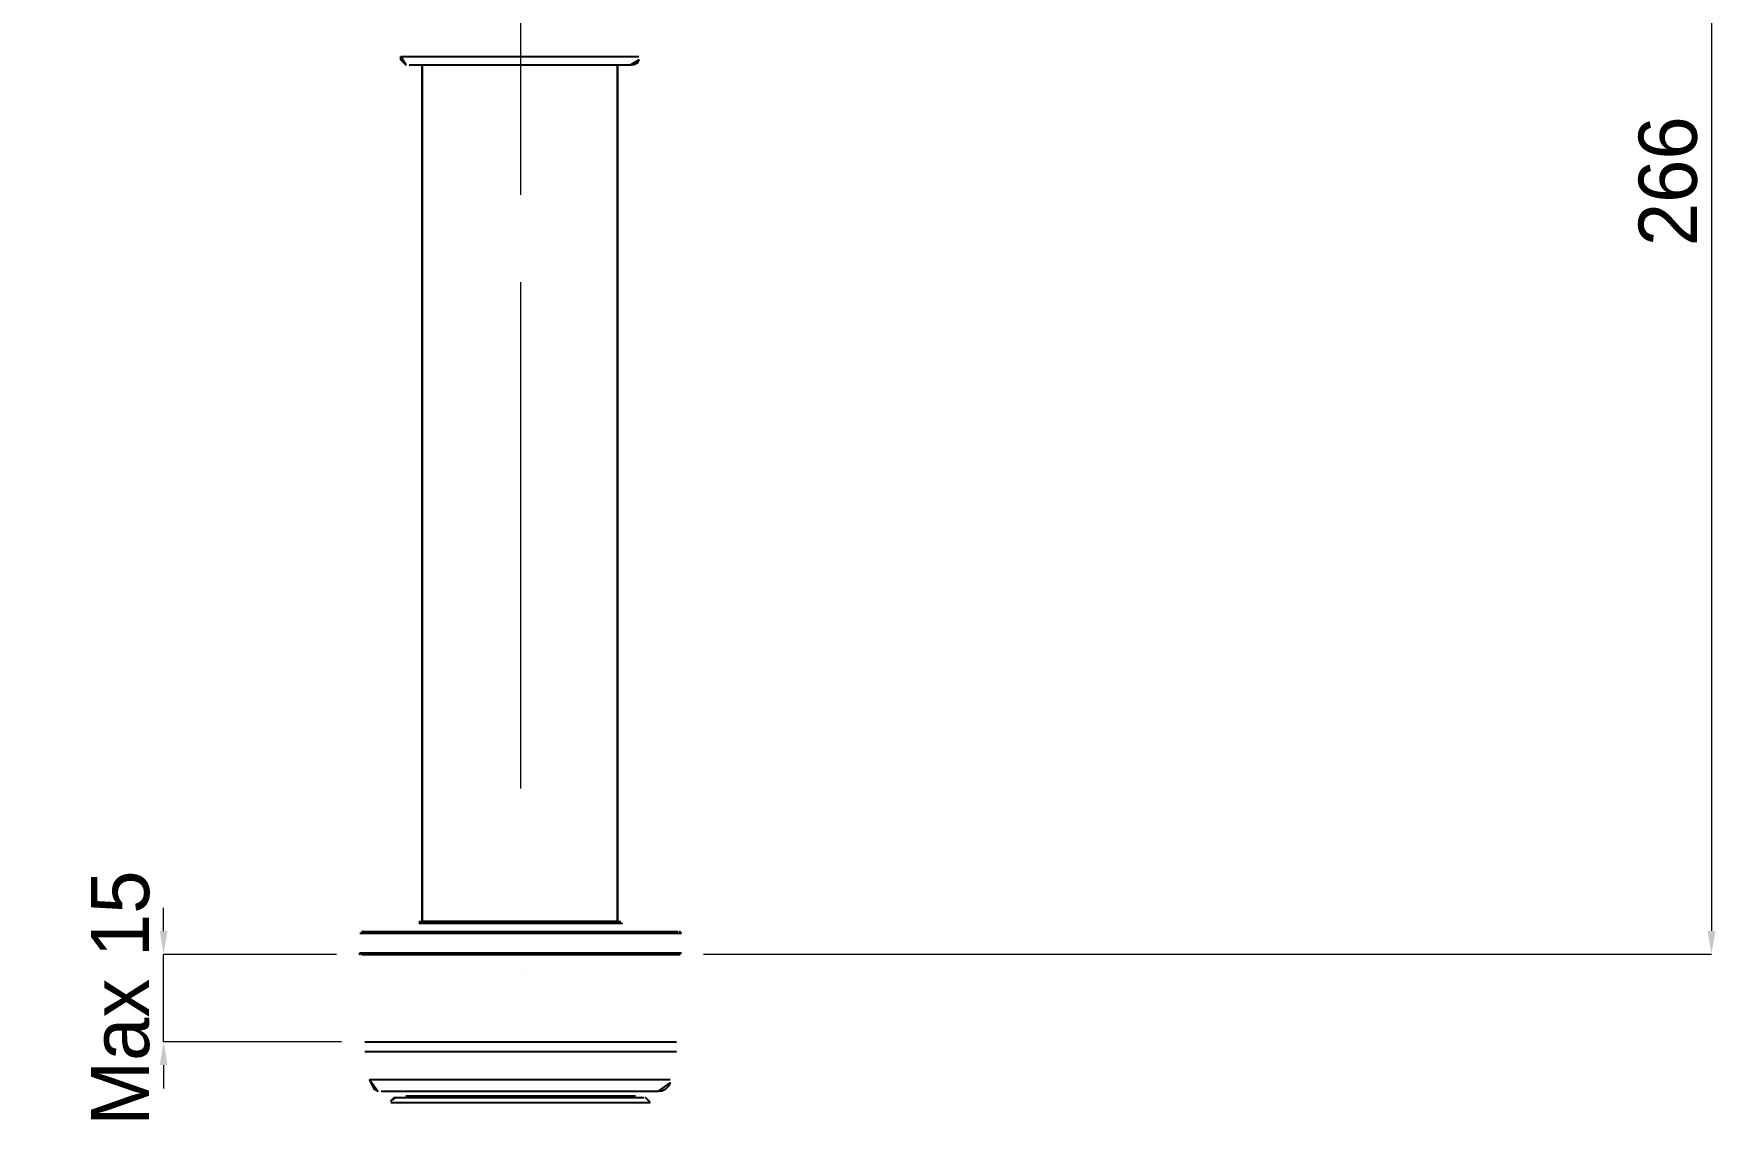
# Model space of a CAD drawing. Extents: x 16296671794 to 16296672922, y -37409618160 to -37409617334.
# Drawn here: x 16296672351.9 to 16296672640.9, y -37409617855.9 to -37409617669.3 of the extents above; entities that cross this region are included whole.
import ezdxf

# ---------------------------------------------------------------- set-up
doc = ezdxf.new("R2010")
doc.units = 0
doc.header["$LTSCALE"] = 10
doc.header["$MEASUREMENT"] = 0
doc.header["$PDMODE"] = 3
doc.header["$PDSIZE"] = -10
doc.linetypes.add('ACAD_ISO08W100', pattern=[36, 24, -3, 6, -3])
doc.layers.get('0').update_dxf_attribs({"linetype": 'CONTINUOUS'})
doc.layers.get('DEFPOINTS').update_dxf_attribs({"linetype": 'CONTINUOUS'})
doc.layers.add('中心线', color=1, linetype='ACAD_ISO08W100', lineweight=20)
doc.styles.add('Daelim Dimension', font='')
doc.styles.get('Daelim Dimension').set_extended_font_data('나눔고딕')
doc.dimstyles.new('DEFAULT', dxfattribs={"dimscale": 2, "dimtxt": 2, "dimasz": 2, "dimexe": 0, "dimexo": 2, "dimgap": 1, "dimtad": 1, "dimdec": 1, "dimzin": 9, "dimdsep": 46, "dimtxsty": 'Daelim Dimension', "dimcen": 0.5, "dimclrd": 252, "dimclre": 252, "dimclrt": 3, "dimadec": 1, "dimazin": 0, "dimtfac": 1, "dimtdec": 1, "dimtix": 1, "dimtmove": 0, "dimatfit": 3, "dimfxl": 1, "dimtolj": 1, "dimtzin": 1, "dimlwd": 9, "dimlwe": 9, "dimarcsym": 0})

# ---------------------------------------------------------------- blocks, each defined once
blk = doc.blocks.new('*D25')
at = {"color": 5, "lineweight": 9, "ltscale": 0.5, "transparency": 16777216}
for p, q in [((16296672625.2921, -37409617561.9194), (16296672640.19064, -37409617561.9194)), ((16296672640.19064, -37409617565.9194), (16296672640.19064, -37409617823.48227)), ((16296672466.96469, -37409617827.48227), (16296672640.19064, -37409617827.48227))]:
    blk.add_line(p, q, dxfattribs=at)
at = {"color": 5, "ltscale": 0.5, "transparency": 16777216}
for points in [[(16296672639.52397, -37409617565.9194), (16296672640.8573, -37409617565.9194), (16296672640.19064, -37409617561.9194)], [(16296672639.52397, -37409617823.48227), (16296672640.8573, -37409617823.48227), (16296672640.19064, -37409617827.48227)]]:
    blk.add_solid(points, dxfattribs=at)
at = {"layer": 'DEFPOINTS', "color": 0, "ltscale": 0.5, "transparency": 16777216}
for p in [(16296672621.2921, -37409617561.9194), (16296672462.96469, -37409617827.48227), (16296672640.19064, -37409617827.48227)]:
    blk.add_point(p, dxfattribs=at)
at = {"color": 7, "ltscale": 0.5, "transparency": 16777216, "insert": (16296672632.74715, -37409617694.70084), "char_height": 10, "attachment_point": 5, "rotation": 90, "style": 'Daelim Dimension'}
blk.add_mtext('\\A1;266', dxfattribs=at)
blk = doc.blocks.new('*D26')
at = {"color": 5, "lineweight": 9, "ltscale": 0.5, "transparency": 16777216}
for p, q in [((16296672374.21312, -37409617823.523), (16296672374.21312, -37409617819.523)), ((16296672403.92608, -37409617827.523), (16296672374.21312, -37409617827.523)), ((16296672374.21312, -37409617842.533), (16296672374.21312, -37409617827.523)), ((16296672404.77066, -37409617842.533), (16296672374.21312, -37409617842.533)), ((16296672374.21312, -37409617846.533), (16296672374.21312, -37409617850.533))]:
    blk.add_line(p, q, dxfattribs=at)
at = {"color": 5, "ltscale": 0.5, "transparency": 16777216}
for points in [[(16296672373.54645, -37409617823.523), (16296672374.87979, -37409617823.523), (16296672374.21312, -37409617827.523)], [(16296672373.54645, -37409617846.533), (16296672374.87979, -37409617846.533), (16296672374.21312, -37409617842.533)]]:
    blk.add_solid(points, dxfattribs=at)
at = {"layer": 'DEFPOINTS', "color": 0, "ltscale": 0.5, "transparency": 16777216}
for p in [(16296672374.21312, -37409617827.523), (16296672407.92608, -37409617827.523), (16296672408.77066, -37409617842.533)]:
    blk.add_point(p, dxfattribs=at)
at = {"color": 7, "ltscale": 0.5, "transparency": 16777216, "insert": (16296672366.79109, -37409617835.028), "char_height": 10, "attachment_point": 5, "rotation": 90, "style": 'Daelim Dimension'}
blk.add_mtext('\\A1;Max 15', dxfattribs=at)

msp = doc.modelspace()

# ---------------------------------------------------------------- linework, layer by layer
for points in [[(16296672414.97673, -37409617673.293381), (16296672414.97673, -37409617673.293381), (16296672414.4116, -37409617665.398132), (16296672414.4116, -37409617665.398132)], [(16296672414.97673, -37409617673.293381), (16296672414.97673, -37409617673.293381), (16296672455.871981, -37409617673.293381), (16296672455.871981, -37409617673.293381)], [(16296672435.56666, -37409617674.139008), (16296672435.56666, -37409617674.139008), (16296672435.56666, -37409617641.712379), (16296672435.56666, -37409617641.712379)], [(16296672455.871981, -37409617673.293381), (16296672455.871981, -37409617673.293381), (16296672456.437099, -37409617665.398132), (16296672456.437099, -37409617665.398132)], [(16296672416.38748, -37409617674.704132), (16296672416.38748, -37409617674.704132), (16296672454.463289, -37409617674.704132), (16296672454.463289, -37409617674.704132)], [(16296672418.64385, -37409617821.886192), (16296672418.64385, -37409617821.886192), (16296672418.64385, -37409617674.704132), (16296672418.64385, -37409617674.704132)], [(16296672418.64385, -37409617674.704132), (16296672418.64385, -37409617674.704132), (16296672418.64385, -37409617821.886192), (16296672418.64385, -37409617821.886192)], [(16296672452.206909, -37409617821.886192), (16296672452.206909, -37409617821.886192), (16296672452.206909, -37409617674.704132), (16296672452.206909, -37409617674.704132)], [(16296672452.206909, -37409617674.704132), (16296672452.206909, -37409617674.704132), (16296672452.206909, -37409617821.886192), (16296672452.206909, -37409617821.886192)], [(16296672435.56666, -37409617738.990196), (16296672435.56666, -37409617738.990196), (16296672435.56666, -37409617732.503632), (16296672435.56666, -37409617732.503632)], [(16296672435.56666, -37409617777.897186), (16296672435.56666, -37409617777.897186), (16296672435.56666, -37409617745.474693), (16296672435.56666, -37409617745.474693)], [(16296672435.56666, -37409617790.868263), (16296672435.56666, -37409617790.868263), (16296672435.56666, -37409617784.383759), (16296672435.56666, -37409617784.383759)], [(16296672418.07873, -37409617821.886192), (16296672418.07873, -37409617821.886192), (16296672452.772039, -37409617821.886192), (16296672452.772039, -37409617821.886192)], [(16296672452.206909, -37409617821.886192), (16296672452.206909, -37409617821.886192), (16296672418.64385, -37409617821.886192), (16296672418.64385, -37409617821.886192)], [(16296672407.925039, -37409617823.857941), (16296672407.925039, -37409617823.857941), (16296672463.20623, -37409617823.857941), (16296672463.20623, -37409617823.857941)], [(16296672408.2076, -37409617823.577454), (16296672408.2076, -37409617823.577454), (16296672418.07873, -37409617822.166687), (16296672418.07873, -37409617822.166687)], [(16296672408.2076, -37409617823.577454), (16296672408.2076, -37409617823.577454), (16296672418.07873, -37409617822.166687), (16296672418.07873, -37409617822.166687)], [(16296672408.2076, -37409617823.577454), (16296672408.2076, -37409617823.577454), (16296672462.6411, -37409617823.577454), (16296672462.6411, -37409617823.577454)], [(16296672408.2076, -37409617823.577454), (16296672408.2076, -37409617823.577454), (16296672407.925039, -37409617823.857941), (16296672407.925039, -37409617823.857941)], [(16296672418.07873, -37409617822.166687), (16296672418.07873, -37409617822.166687), (16296672418.07873, -37409617821.886192), (16296672418.07873, -37409617821.886192)], [(16296672418.07873, -37409617822.166687), (16296672418.07873, -37409617822.166687), (16296672453.05254, -37409617822.166687), (16296672453.05254, -37409617822.166687)], [(16296672453.05254, -37409617822.166687), (16296672453.05254, -37409617822.166687), (16296672452.772039, -37409617821.886192), (16296672452.772039, -37409617821.886192)], [(16296672462.6411, -37409617823.577454), (16296672462.6411, -37409617823.577454), (16296672453.05254, -37409617822.166687), (16296672453.05254, -37409617822.166687)], [(16296672462.6411, -37409617823.577454), (16296672462.6411, -37409617823.577454), (16296672453.05254, -37409617822.166687), (16296672453.05254, -37409617822.166687)], [(16296672407.925039, -37409617827.242508), (16296672407.925039, -37409617827.242508), (16296672407.925039, -37409617823.857941), (16296672407.925039, -37409617823.857941)], [(16296672407.925039, -37409617827.242508), (16296672407.925039, -37409617827.242508), (16296672407.925039, -37409617823.857941), (16296672407.925039, -37409617823.857941)], [(16296672407.925039, -37409617827.242508), (16296672407.925039, -37409617827.242508), (16296672463.20623, -37409617827.242508), (16296672463.20623, -37409617827.242508)], [(16296672408.2076, -37409617827.523003), (16296672408.2076, -37409617827.523003), (16296672462.6411, -37409617827.523003), (16296672462.6411, -37409617827.523003)], [(16296672419.208981, -37409617827.523003), (16296672419.208981, -37409617827.523003), (16296672419.208981, -37409617842.532997), (16296672419.208981, -37409617842.532997)], [(16296672451.922291, -37409617827.523003), (16296672451.922291, -37409617827.523003), (16296672451.922291, -37409617842.532997), (16296672451.922291, -37409617842.532997)], [(16296672463.20623, -37409617827.242508), (16296672463.20623, -37409617827.242508), (16296672463.20623, -37409617823.857941), (16296672463.20623, -37409617823.857941)], [(16296672463.20623, -37409617827.242508), (16296672463.20623, -37409617827.242508), (16296672463.20623, -37409617823.857941), (16296672463.20623, -37409617823.857941)], [(16296672408.77066, -37409617842.532997), (16296672408.77066, -37409617842.532997), (16296672462.3606, -37409617842.532997), (16296672462.3606, -37409617842.532997)], [(16296672408.77066, -37409617844.224258), (16296672408.77066, -37409617844.224258), (16296672462.3606, -37409617844.224258), (16296672462.3606, -37409617844.224258)], [(16296672408.77066, -37409617844.224258), (16296672408.77066, -37409617844.224258), (16296672408.77066, -37409617842.532997), (16296672408.77066, -37409617842.532997)], [(16296672408.77066, -37409617844.224258), (16296672408.77066, -37409617844.224258), (16296672408.77066, -37409617842.532997), (16296672408.77066, -37409617842.532997)], [(16296672409.335791, -37409617844.224258), (16296672409.335791, -37409617844.224258), (16296672409.616289, -37409617849.015442), (16296672409.616289, -37409617849.015442)], [(16296672461.51498, -37409617844.224258), (16296672461.51498, -37409617844.224258), (16296672461.23035, -37409617849.015442), (16296672461.23035, -37409617849.015442)], [(16296672462.3606, -37409617844.224258), (16296672462.3606, -37409617844.224258), (16296672462.3606, -37409617842.532997), (16296672462.3606, -37409617842.532997)], [(16296672462.3606, -37409617844.224258), (16296672462.3606, -37409617844.224258), (16296672462.3606, -37409617842.532997), (16296672462.3606, -37409617842.532997)], [(16296672409.616289, -37409617849.015442), (16296672409.616289, -37409617849.015442), (16296672461.23035, -37409617849.015442), (16296672461.23035, -37409617849.015442)], [(16296672409.616289, -37409617849.015442), (16296672409.616289, -37409617849.015442), (16296672409.335791, -37409617844.224258), (16296672409.335791, -37409617844.224258)], [(16296672461.23035, -37409617849.015442), (16296672461.23035, -37409617849.015442), (16296672461.51498, -37409617844.224258), (16296672461.51498, -37409617844.224258)], [(16296672411.592159, -37409617850.991318), (16296672411.592159, -37409617850.991318), (16296672459.2586, -37409617850.991318), (16296672459.2586, -37409617850.991318)], [(16296672413.283409, -37409617852.963074), (16296672413.283409, -37409617852.963074), (16296672457.847851, -37409617852.963074), (16296672457.847851, -37409617852.963074)], [(16296672414.1311, -37409617852.117447), (16296672414.1311, -37409617852.117447), (16296672456.71966, -37409617852.117447), (16296672456.71966, -37409617852.117447)], [(16296672415.82235, -37409617850.991318), (16296672415.82235, -37409617850.991318), (16296672415.82235, -37409617851.836937), (16296672415.82235, -37409617851.836937)], [(16296672415.82235, -37409617851.836937), (16296672415.82235, -37409617851.836937), (16296672455.30891, -37409617851.836937), (16296672455.30891, -37409617851.836937)], [(16296672415.82235, -37409617851.836937), (16296672415.82235, -37409617851.836937), (16296672415.82235, -37409617850.991318), (16296672415.82235, -37409617850.991318)], [(16296672415.82235, -37409617851.836937), (16296672415.82235, -37409617851.836937), (16296672415.82235, -37409617852.117447), (16296672415.82235, -37409617852.117447)], [(16296672415.82235, -37409617851.836937), (16296672415.82235, -37409617851.836937), (16296672415.82235, -37409617852.117447), (16296672415.82235, -37409617852.117447)], [(16296672455.02635, -37409617852.117447), (16296672455.02635, -37409617852.117447), (16296672455.30891, -37409617851.836937), (16296672455.30891, -37409617851.836937)], [(16296672455.30891, -37409617851.836937), (16296672455.30891, -37409617851.836937), (16296672455.30891, -37409617850.991318), (16296672455.30891, -37409617850.991318)]]:
    msp.add_open_spline(points, degree=3)
for points, knots in [([(16296672414.97673, -37409617673.293381), (16296672414.97673, -37409617673.293381), (16296672414.97673, -37409617673.856453), (16296672414.97673, -37409617673.856453), (16296672414.97673, -37409617673.856453), (16296672414.97673, -37409617673.856453), (16296672415.539789, -37409617674.419502), (16296672415.539789, -37409617674.419502), (16296672415.539789, -37409617674.419502), (16296672415.539789, -37409617674.419502), (16296672415.82235, -37409617674.704132), (16296672415.82235, -37409617674.704132), (16296672415.82235, -37409617674.704132), (16296672415.82235, -37409617674.704132), (16296672416.38748, -37409617674.704132), (16296672416.38748, -37409617674.704132)], [0, 0, 0, 0, 0.25, 0.25, 0.25, 0.25000001, 0.5, 0.5, 0.5, 0.50000001, 0.75, 0.75, 0.75, 0.75000001, 1, 1, 1, 1]), ([(16296672454.463289, -37409617674.704132), (16296672454.463289, -37409617674.704132), (16296672455.02635, -37409617674.704132), (16296672455.02635, -37409617674.704132), (16296672455.02635, -37409617674.704132), (16296672455.02635, -37409617674.704132), (16296672455.59148, -37409617674.419502), (16296672455.59148, -37409617674.419502), (16296672455.59148, -37409617674.419502), (16296672455.59148, -37409617674.419502), (16296672455.871981, -37409617673.856453), (16296672455.871981, -37409617673.856453), (16296672455.871981, -37409617673.856453), (16296672455.871981, -37409617673.856453), (16296672455.871981, -37409617673.293381), (16296672455.871981, -37409617673.293381)], [0, 0, 0, 0, 0.25, 0.25, 0.25, 0.25000001, 0.5, 0.5, 0.5, 0.50000001, 0.75, 0.75, 0.75, 0.75000001, 1, 1, 1, 1]), ([(16296672463.20623, -37409617823.857941), (16296672463.20623, -37409617823.857941), (16296672462.92366, -37409617823.857941), (16296672462.92366, -37409617823.857941), (16296672462.92366, -37409617823.857941), (16296672462.92366, -37409617823.857941), (16296672462.92366, -37409617823.577454), (16296672462.92366, -37409617823.577454), (16296672462.92366, -37409617823.577454), (16296672462.92366, -37409617823.577454), (16296672462.6411, -37409617823.577454), (16296672462.6411, -37409617823.577454)], [0, 0, 0, 0, 0.3333333333, 0.3333333333, 0.3333333333, 0.3333333433, 0.6666666667, 0.6666666667, 0.6666666667, 0.6666666767, 1, 1, 1, 1]), ([(16296672407.925039, -37409617827.242508), (16296672407.925039, -37409617827.242508), (16296672407.925039, -37409617827.523003), (16296672407.925039, -37409617827.523003), (16296672407.925039, -37409617827.523003), (16296672407.925039, -37409617827.523003), (16296672408.2076, -37409617827.523003), (16296672408.2076, -37409617827.523003)], [0, 0, 0, 0, 0.5, 0.5, 0.5, 0.50000001, 1, 1, 1, 1]), ([(16296672462.6411, -37409617827.523003), (16296672462.6411, -37409617827.523003), (16296672462.92366, -37409617827.523003), (16296672462.92366, -37409617827.523003), (16296672462.92366, -37409617827.523003), (16296672462.92366, -37409617827.523003), (16296672463.20623, -37409617827.242508), (16296672463.20623, -37409617827.242508)], [0, 0, 0, 0, 0.5, 0.5, 0.5, 0.50000001, 1, 1, 1, 1]), ([(16296672409.616289, -37409617849.015442), (16296672409.616289, -37409617849.015442), (16296672409.900909, -37409617849.580566), (16296672409.900909, -37409617849.580566), (16296672409.900909, -37409617849.580566), (16296672409.900909, -37409617849.580566), (16296672410.18141, -37409617850.145691), (16296672410.18141, -37409617850.145691), (16296672410.18141, -37409617850.145691), (16296672410.18141, -37409617850.145691), (16296672410.46191, -37409617850.708763), (16296672410.46191, -37409617850.708763), (16296672410.46191, -37409617850.708763), (16296672410.46191, -37409617850.708763), (16296672411.02704, -37409617850.991318), (16296672411.02704, -37409617850.991318), (16296672411.02704, -37409617850.991318), (16296672411.02704, -37409617850.991318), (16296672411.592159, -37409617850.991318), (16296672411.592159, -37409617850.991318)], [0, 0, 0, 0, 0.2, 0.2, 0.2, 0.20000001, 0.4, 0.4, 0.4, 0.40000001, 0.6, 0.6, 0.6, 0.60000001, 0.8, 0.8, 0.8, 0.80000001, 1, 1, 1, 1]), ([(16296672409.616289, -37409617849.015442), (16296672409.616289, -37409617849.015442), (16296672409.900909, -37409617849.580566), (16296672409.900909, -37409617849.580566), (16296672409.900909, -37409617849.580566), (16296672409.900909, -37409617849.580566), (16296672410.18141, -37409617850.145691), (16296672410.18141, -37409617850.145691), (16296672410.18141, -37409617850.145691), (16296672410.18141, -37409617850.145691), (16296672410.46191, -37409617850.708763), (16296672410.46191, -37409617850.708763), (16296672410.46191, -37409617850.708763), (16296672410.46191, -37409617850.708763), (16296672411.02704, -37409617850.991318), (16296672411.02704, -37409617850.991318), (16296672411.02704, -37409617850.991318), (16296672411.02704, -37409617850.991318), (16296672411.592159, -37409617850.991318), (16296672411.592159, -37409617850.991318)], [0, 0, 0, 0, 0.2, 0.2, 0.2, 0.20000001, 0.4, 0.4, 0.4, 0.40000001, 0.6, 0.6, 0.6, 0.60000001, 0.8, 0.8, 0.8, 0.80000001, 1, 1, 1, 1]), ([(16296672459.2586, -37409617850.991318), (16296672459.2586, -37409617850.991318), (16296672459.821659, -37409617850.991318), (16296672459.821659, -37409617850.991318), (16296672459.821659, -37409617850.991318), (16296672459.821659, -37409617850.991318), (16296672460.384729, -37409617850.708763), (16296672460.384729, -37409617850.708763), (16296672460.384729, -37409617850.708763), (16296672460.384729, -37409617850.708763), (16296672460.94985, -37409617850.145691), (16296672460.94985, -37409617850.145691), (16296672460.94985, -37409617850.145691), (16296672460.94985, -37409617850.145691), (16296672461.23035, -37409617849.580566), (16296672461.23035, -37409617849.580566), (16296672461.23035, -37409617849.580566), (16296672461.23035, -37409617849.580566), (16296672461.23035, -37409617849.015442), (16296672461.23035, -37409617849.015442)], [0, 0, 0, 0, 0.2, 0.2, 0.2, 0.20000001, 0.4, 0.4, 0.4, 0.40000001, 0.6, 0.6, 0.6, 0.60000001, 0.8, 0.8, 0.8, 0.80000001, 1, 1, 1, 1]), ([(16296672459.2586, -37409617850.991318), (16296672459.2586, -37409617850.991318), (16296672459.821659, -37409617850.991318), (16296672459.821659, -37409617850.991318), (16296672459.821659, -37409617850.991318), (16296672459.821659, -37409617850.991318), (16296672460.384729, -37409617850.708763), (16296672460.384729, -37409617850.708763), (16296672460.384729, -37409617850.708763), (16296672460.384729, -37409617850.708763), (16296672460.94985, -37409617850.145691), (16296672460.94985, -37409617850.145691), (16296672460.94985, -37409617850.145691), (16296672460.94985, -37409617850.145691), (16296672461.23035, -37409617849.580566), (16296672461.23035, -37409617849.580566), (16296672461.23035, -37409617849.580566), (16296672461.23035, -37409617849.580566), (16296672461.23035, -37409617849.015442), (16296672461.23035, -37409617849.015442)], [0, 0, 0, 0, 0.2, 0.2, 0.2, 0.20000001, 0.4, 0.4, 0.4, 0.40000001, 0.6, 0.6, 0.6, 0.60000001, 0.8, 0.8, 0.8, 0.80000001, 1, 1, 1, 1]), ([(16296672414.1311, -37409617852.117447), (16296672414.1311, -37409617852.117447), (16296672413.848539, -37409617852.117447), (16296672413.848539, -37409617852.117447), (16296672413.848539, -37409617852.117447), (16296672413.848539, -37409617852.117447), (16296672413.565981, -37409617852.400009), (16296672413.565981, -37409617852.400009), (16296672413.565981, -37409617852.400009), (16296672413.565981, -37409617852.400009), (16296672413.283409, -37409617852.682571), (16296672413.283409, -37409617852.682571), (16296672413.283409, -37409617852.682571), (16296672413.283409, -37409617852.682571), (16296672413.283409, -37409617852.963074), (16296672413.283409, -37409617852.963074)], [0, 0, 0, 0, 0.25, 0.25, 0.25, 0.25000001, 0.5, 0.5, 0.5, 0.50000001, 0.75, 0.75, 0.75, 0.75000001, 1, 1, 1, 1]), ([(16296672414.1311, -37409617852.117447), (16296672414.1311, -37409617852.117447), (16296672413.848539, -37409617852.117447), (16296672413.848539, -37409617852.117447), (16296672413.848539, -37409617852.117447), (16296672413.848539, -37409617852.117447), (16296672413.565981, -37409617852.400009), (16296672413.565981, -37409617852.400009), (16296672413.565981, -37409617852.400009), (16296672413.565981, -37409617852.400009), (16296672413.283409, -37409617852.682571), (16296672413.283409, -37409617852.682571), (16296672413.283409, -37409617852.682571), (16296672413.283409, -37409617852.682571), (16296672413.283409, -37409617852.963074), (16296672413.283409, -37409617852.963074)], [0, 0, 0, 0, 0.25, 0.25, 0.25, 0.25000001, 0.5, 0.5, 0.5, 0.50000001, 0.75, 0.75, 0.75, 0.75000001, 1, 1, 1, 1]), ([(16296672457.847851, -37409617852.963074), (16296672457.847851, -37409617852.963074), (16296672457.56529, -37409617852.682571), (16296672457.56529, -37409617852.682571), (16296672457.56529, -37409617852.682571), (16296672457.56529, -37409617852.682571), (16296672457.28273, -37409617852.400009), (16296672457.28273, -37409617852.400009), (16296672457.28273, -37409617852.400009), (16296672457.28273, -37409617852.400009), (16296672457.00016, -37409617852.117447), (16296672457.00016, -37409617852.117447), (16296672457.00016, -37409617852.117447), (16296672457.00016, -37409617852.117447), (16296672456.71966, -37409617852.117447), (16296672456.71966, -37409617852.117447)], [0, 0, 0, 0, 0.25, 0.25, 0.25, 0.25000001, 0.5, 0.5, 0.5, 0.50000001, 0.75, 0.75, 0.75, 0.75000001, 1, 1, 1, 1]), ([(16296672457.847851, -37409617852.963074), (16296672457.847851, -37409617852.963074), (16296672457.56529, -37409617852.682571), (16296672457.56529, -37409617852.682571), (16296672457.56529, -37409617852.682571), (16296672457.56529, -37409617852.682571), (16296672457.28273, -37409617852.400009), (16296672457.28273, -37409617852.400009), (16296672457.28273, -37409617852.400009), (16296672457.28273, -37409617852.400009), (16296672457.00016, -37409617852.117447), (16296672457.00016, -37409617852.117447), (16296672457.00016, -37409617852.117447), (16296672457.00016, -37409617852.117447), (16296672456.71966, -37409617852.117447), (16296672456.71966, -37409617852.117447)], [0, 0, 0, 0, 0.25, 0.25, 0.25, 0.25000001, 0.5, 0.5, 0.5, 0.50000001, 0.75, 0.75, 0.75, 0.75000001, 1, 1, 1, 1])]:
    msp.add_open_spline(points, degree=3, knots=knots)
at = {"layer": '中心线', "color": 1, "ltscale": 0.5}
for points in [[(16296672435.56666, -37409617532.030693), (16296672435.56666, -37409617532.030693), (16296672435.56666, -37409617799.046066), (16296672435.56666, -37409617799.046066)], [(16296672435.56666, -37409617830.061943), (16296672435.56666, -37409617830.061943), (16296672435.56666, -37409617797.352753), (16296672435.56666, -37409617797.352753)], [(16296672435.56666, -37409617842.532997), (16296672435.56666, -37409617842.532997), (16296672435.56666, -37409617836.54644), (16296672435.56666, -37409617836.54644)]]:
    msp.add_open_spline(points, degree=3, dxfattribs=at)

# ---------------------------------------------------------------- dimensions: what is measured, and where the dimension line sits
at = {"color": 5, "ltscale": 0.5}
dim = msp.add_linear_dim(base=(16296672640.190639, -37409617827.482269), p1=(16296672621.292101, -37409617561.919403), p2=(16296672462.964689, -37409617827.482269), angle=90, dimstyle='DEFAULT', override={"dimtxt": 5, "dimdec": 0, "dimclrd": 5, "dimclre": 5, "dimclrt": 7}, dxfattribs=at)
dim.commit()
dim.dimension.update_dxf_attribs({"geometry": '*D25', "text_midpoint": (16296672632.74715, -37409617694.700844)})
dim = msp.add_linear_dim(base=(16296672374.21312, -37409617827.523003), p1=(16296672408.77066, -37409617842.532997), p2=(16296672407.926081, -37409617827.523003), angle=90, text='Max <>', dimstyle='DEFAULT', override={"dimtxt": 5, "dimclrd": 5, "dimclre": 5, "dimclrt": 7}, dxfattribs=at)
dim.commit()
dim.dimension.update_dxf_attribs({"geometry": '*D26', "text_midpoint": (16296672366.79109, -37409617835.028)})

doc.saveas('drawing.dxf')
